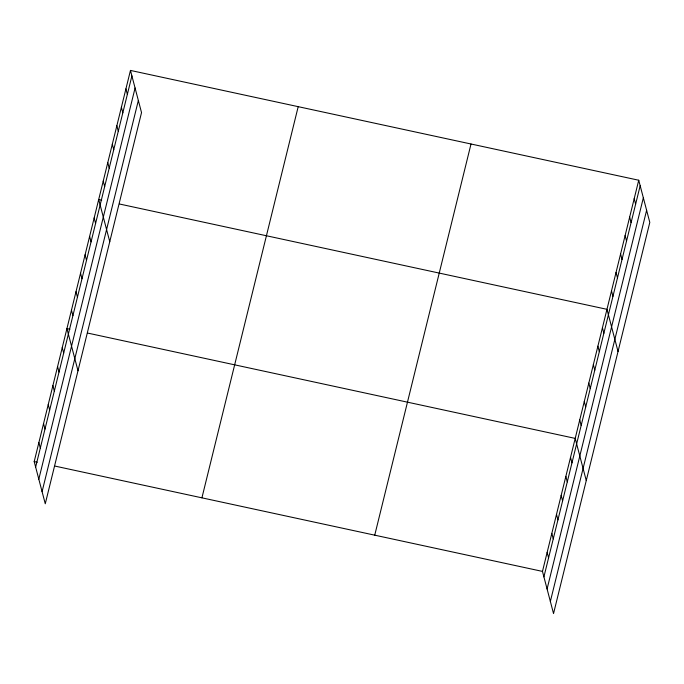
<?xml version="1.0" encoding="UTF-8"?>
<svg xmlns="http://www.w3.org/2000/svg" width="684" height="684" viewBox="0 0 684 684"><rect width="100%" height="100%" fill="white"/><g stroke="black" fill="none" stroke-linecap="round" stroke-linejoin="round"><path stroke-width="1.03" d="M130.464 70.426L141.528 112.595L45.264 503.766L34.2 461.597L130.464 70.426L638.736 180.234L649.8 222.403L553.536 613.574L542.472 571.405L638.736 180.234M35.636 467.069L131.901 75.898M38.808 479.176L135.081 88.005M42.083 491.659L138.348 100.488M201.925 497.832L298.198 106.661M374.738 535.17L471.011 143.999M543.908 576.869L640.173 185.697M547.08 588.984L643.345 197.813M550.355 601.458L646.619 210.287M101.694 200.164L98.701 199.514L109.765 241.683M119.666 204.046L606.973 309.322L618.028 351.49M69.922 329.243L66.929 328.602L77.993 370.771M87.894 333.125L575.201 438.401L586.265 480.578M34.2 461.597L37.193 462.247M55.165 466.129L542.472 571.405M634.196 198.668L635.633 204.14M629.656 217.11L631.093 222.582M625.125 235.553L626.553 241.024M620.585 253.995L622.021 259.467M616.045 272.437L617.481 277.901M611.505 290.88L612.941 296.343M602.433 327.756L603.869 333.228M597.893 346.198L599.329 351.67M593.353 364.64L594.789 370.112M588.813 383.083L590.249 388.555M584.281 401.525L585.709 406.989M579.741 419.967L581.178 425.431M570.524 457.408L571.961 462.871M565.848 476.406L567.284 481.869M561.171 495.404L562.607 500.876M556.502 514.402L557.93 519.874M551.826 533.4L553.253 538.872M547.149 552.407L548.585 557.87M125.924 88.869L127.361 94.332M121.393 107.311L122.821 112.775M116.853 125.745L118.289 131.217M112.313 144.187L113.749 149.659M107.773 162.63L109.209 168.102M103.233 181.072L104.669 186.544M94.161 217.957L95.598 223.42M89.621 236.399L91.058 241.862M85.081 254.833L86.517 260.305M80.541 273.275L81.977 278.747M76.01 291.717L77.446 297.189M71.469 310.16L72.906 315.632M62.253 347.6L63.689 353.072M57.576 366.598L59.012 372.07M52.899 385.596L54.335 391.068M48.231 404.603L49.658 410.067M43.554 423.601L44.99 429.065M38.877 442.599L40.313 448.071"/></g></svg>
